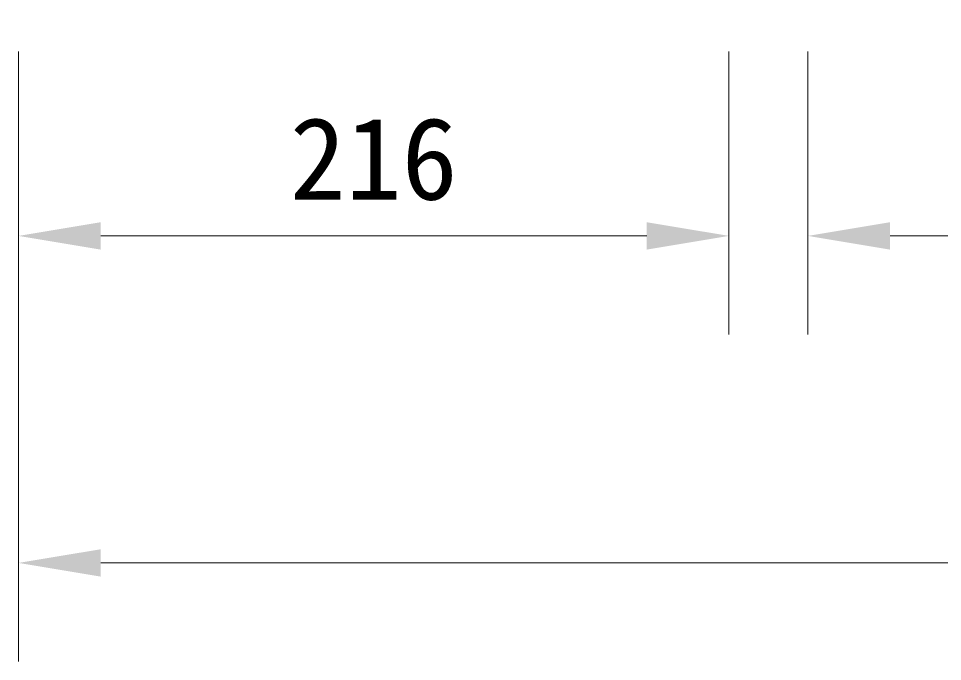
# Model space of a CAD drawing. Header units: centimetres. Extents: x 1966 to 8787, y 7398 to 12383.
# Drawn here: x 6211.5 to 6492.4, y 8382.6 to 8578.2 of the extents above; entities that cross this region are included whole.
import ezdxf

# ---------------------------------------------------------------- set-up
doc = ezdxf.new("R2010")
doc.units = ezdxf.units.CM
doc.header["$PDMODE"] = 35
doc.styles.add('文2.5', font='kaiu.ttf', dxfattribs={"height": 2.5})
doc.dimstyles.new('DIM2.5', dxfattribs={"dimtxt": 2.5, "dimasz": 2.5, "dimexe": 3, "dimexo": 1, "dimgap": 1, "dimtad": 1, "dimdec": 1, "dimdsep": 46, "dimtxsty": '文2.5', "dimcen": 0, "dimadec": 0, "dimazin": 0, "dimtfac": 1, "dimtdec": 1, "dimtmove": 0, "dimatfit": 3, "dimfxl": 1, "dimlwd": 15, "dimlwe": 15, "dimarcsym": 0})

# ---------------------------------------------------------------- blocks, each defined once
blk = doc.blocks.new('*D162')
at = {"color": 0, "linetype": 'Continuous', "lineweight": 15, "transparency": 16777216}
for p, q in [((6211.51, 8568.17), (6211.51, 8482.08)), ((6427.51, 8568.23), (6427.51, 8482.08)), ((6236.51, 8512.08), (6402.51, 8512.08))]:
    blk.add_line(p, q, dxfattribs=at)
at = {"color": 0, "transparency": 16777216}
for points in [[(6236.51, 8516.24), (6236.51, 8507.91), (6211.51, 8512.08)], [(6402.51, 8516.24), (6402.51, 8507.91), (6427.51, 8512.08)]]:
    blk.add_solid(points, dxfattribs=at)
at = {"layer": 'DEFPOINTS', "color": 0, "transparency": 16777216}
for p in [(6211.51, 8578.17), (6427.51, 8578.23), (6427.51, 8512.08)]:
    blk.add_point(p, dxfattribs=at)
at = {"color": 0, "transparency": 16777216, "insert": (6319.51, 8535.41), "char_height": 25, "attachment_point": 5, "style": '文2.5'}
blk.add_mtext('216', dxfattribs=at)
blk = doc.blocks.new('*D163')
at = {"color": 0, "linetype": 'Continuous', "lineweight": 15, "transparency": 16777216}
for p, q in [((6451.51, 8568.23), (6451.51, 8482.08)), ((6720.51, 8568.23), (6720.51, 8482.08)), ((6476.51, 8512.08), (6695.51, 8512.08))]:
    blk.add_line(p, q, dxfattribs=at)
at = {"color": 0, "transparency": 16777216}
for points in [[(6476.51, 8516.24), (6476.51, 8507.91), (6451.51, 8512.08)], [(6695.51, 8516.24), (6695.51, 8507.91), (6720.51, 8512.08)]]:
    blk.add_solid(points, dxfattribs=at)
at = {"layer": 'DEFPOINTS', "color": 0, "transparency": 16777216}
for p in [(6451.51, 8578.23), (6720.51, 8578.23), (6720.51, 8512.08)]:
    blk.add_point(p, dxfattribs=at)
at = {"color": 0, "transparency": 16777216, "insert": (6586.01, 8535.41), "char_height": 25, "attachment_point": 5, "style": '文2.5'}
blk.add_mtext('269', dxfattribs=at)
blk = doc.blocks.new('*D170')
at = {"color": 0, "linetype": 'Continuous', "lineweight": 15, "transparency": 16777216}
for p, q in [((6211.51, 8568.23), (6211.51, 8382.58)), ((8481.45, 8568.17), (8481.45, 8382.58)), ((6236.51, 8412.58), (8456.45, 8412.58))]:
    blk.add_line(p, q, dxfattribs=at)
at = {"color": 0, "transparency": 16777216}
for points in [[(6236.51, 8416.74), (6236.51, 8408.41), (6211.51, 8412.58)], [(8456.45, 8416.74), (8456.45, 8408.41), (8481.45, 8412.58)]]:
    blk.add_solid(points, dxfattribs=at)
at = {"layer": 'DEFPOINTS', "color": 0, "transparency": 16777216}
for p in [(6211.51, 8578.23), (8481.45, 8578.17), (8481.45, 8412.58)]:
    blk.add_point(p, dxfattribs=at)
at = {"color": 0, "transparency": 16777216, "insert": (7345.8, 8436.2), "char_height": 25, "attachment_point": 5, "style": '文2.5'}
blk.add_mtext('2269.9', dxfattribs=at)

msp = doc.modelspace()

# ---------------------------------------------------------------- dimensions: what is measured, and where the dimension line sits
for base, p1, p2, picture, middle in [((6427.51, 8512.08), (6211.51, 8578.17), (6427.51, 8578.23), '*D162', (6319.51, 8535.41)), ((6720.51, 8512.08), (6451.51, 8578.23), (6720.51, 8578.23), '*D163', (6586.01, 8535.41))]:
    dim = msp.add_linear_dim(base=base, p1=p1, p2=p2, dimstyle='DIM2.5')
    dim.commit()
    dim.dimension.update_dxf_attribs({"geometry": picture, "text_midpoint": middle})
dim = msp.add_linear_dim(base=(8481.45, 8412.58), p1=(6211.51, 8578.23), p2=(8481.45, 8578.17), dimstyle='DIM2.5')
dim.commit()
dim.dimension.update_dxf_attribs({"geometry": '*D170', "text_midpoint": (7345.8, 8412.58), "dimtype": 160})

doc.saveas('drawing.dxf')
